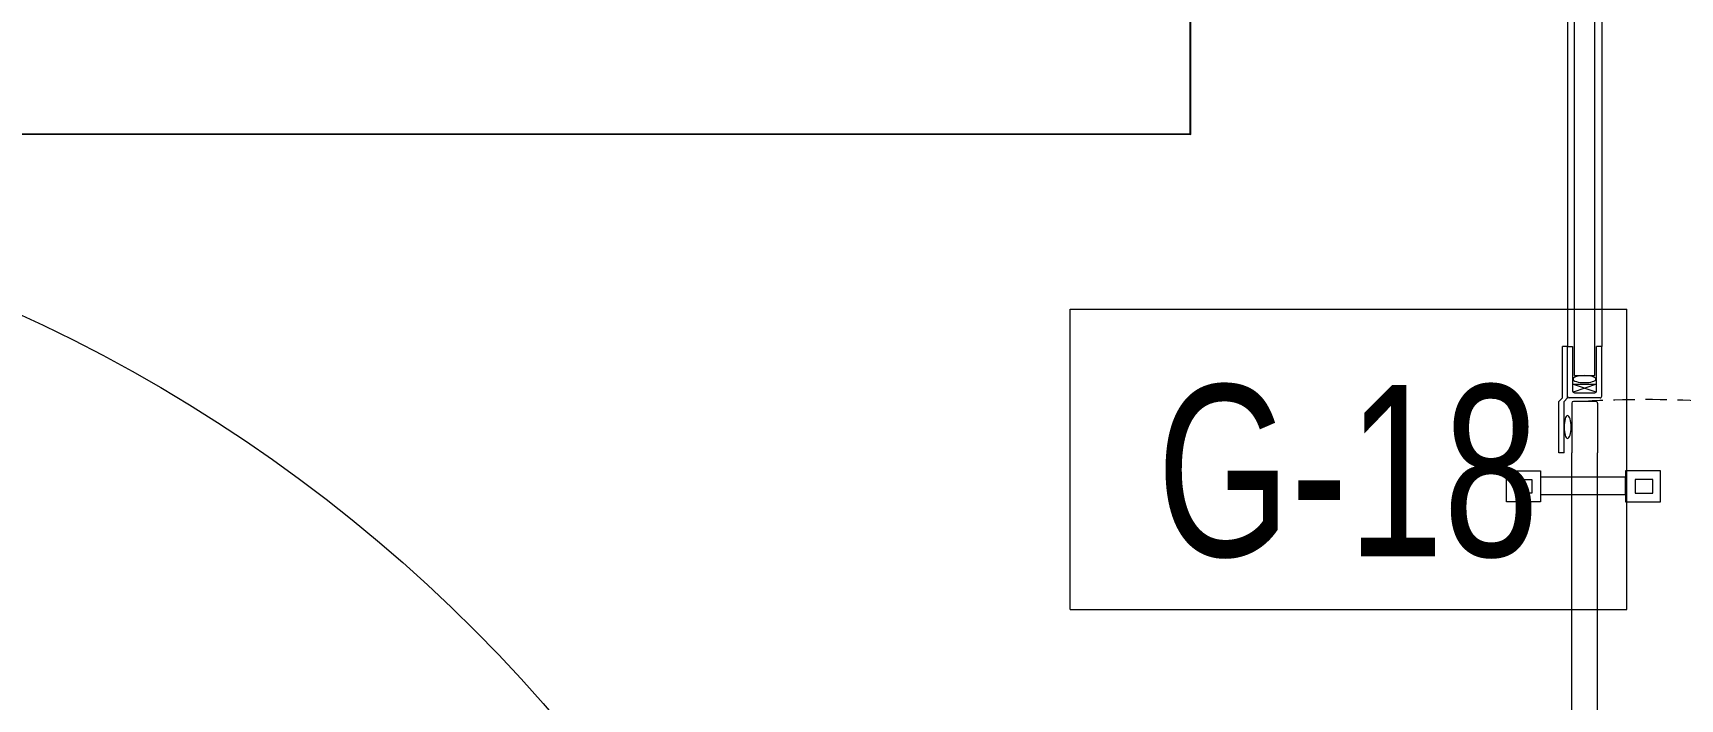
# Model space of a CAD drawing. Header units: millimetres. Extents: x -18512 to 101824, y -95768 to 52898.
# Drawn here: x 16368 to 17329, y -59002 to -58613 of the extents above; entities that cross this region are included whole.
import ezdxf

# ---------------------------------------------------------------- set-up
doc = ezdxf.new("R2010")
doc.units = ezdxf.units.MM
doc.header["$LTSCALE"] = 25
doc.linetypes.add('DASHED', pattern=[0.75, 0.5, -0.25])
doc.layers.get('0').update_dxf_attribs({"color": 254, "lineweight": 0})
for name, color, linetype, lineweight in [('027 Sanitry Ware', 1, 'Continuous', 0), ('A-AREA-IDEN', 2, 'Continuous', 9), ('A-DOOR', 31, 'Continuous', 18), ('A200-1 Fine Outline', 8, 'Continuous', 9), ('A300-2 Openings', 4, 'Continuous', 15)]:
    doc.layers.add(name, color=color, linetype=linetype, lineweight=lineweight)
doc.layers.add('3_Joinery', color=1, linetype='Continuous')
doc.layers.add('Detail - interior', color=9, linetype='Continuous')
doc.styles.add('Arial Narrow_4', font='fi_9001f.ttf', dxfattribs={"width": 0.75, "height": 147.492401})

# ---------------------------------------------------------------- blocks, each defined once
blk = doc.blocks.new('M_NAGA Room Tag - Room Tag-1756429-GROUND FLOOR PLAN')
at = {"layer": 'A-AREA-IDEN'}
for p, q in [((-3.25, 1.75), (-3.25, -1.75)), ((-3.25, 1.75), (3.25, 1.75)), ((3.25, 1.75), (3.25, -1.75)), ((-3.25, -1.75), (3.25, -1.75))]:
    blk.add_line(p, q, dxfattribs=at)
blk = doc.blocks.new('dooooor')
at = {"layer": 'A-DOOR'}
blk.add_arc((-1620.93, -14364.3), 900, 270, 350.34136, dxfattribs=at)

msp = doc.modelspace()

# ---------------------------------------------------------------- linework, layer by layer
at = {"layer": '027 Sanitry Ware'}
for p, q in [((17227.46, -58886.82, 0), (17227.46, -58868.82, 0)), ((17227.46, -58868.82, 0), (17247.28, -58868.82, 0)), ((17247.28, -58886.82, 0), (17227.46, -58886.82, 0))]:
    msp.add_line(p, q, dxfattribs=at)
at = {"layer": '027 Sanitry Ware', "lineweight": 0}
for p, q in [((17247.28, -58868.82, 0), (17247.28, -58886.82, 0)), ((17317.43, -58868.82, 0), (17297.03, -58868.82, 0)), ((17297.03, -58868.82, 0), (17297.03, -58886.82, 0)), ((17317.43, -58886.82, 0), (17317.43, -58868.82, 0)), ((17232.52, -58881.76, 0), (17232.52, -58873.88, 0)), ((17232.52, -58873.88, 0), (17242.22, -58873.88, 0)), ((17242.22, -58873.88, 0), (17242.22, -58881.76, 0)), ((17297.03, -58872.55, 0), (17247.28, -58872.55, 0)), ((17247.28, -58872.55, 0), (17247.28, -58882.67, 0)), ((17297.03, -58882.67, 0), (17297.03, -58872.55, 0)), ((17312.8, -58873.88, 0), (17302.68, -58873.88, 0)), ((17302.68, -58873.88, 0), (17302.68, -58881.76, 0)), ((17312.8, -58881.76, 0), (17312.8, -58873.88, 0)), ((17242.22, -58881.76, 0), (17232.52, -58881.76, 0)), ((17247.28, -58882.67, 0), (17297.03, -58882.67, 0)), ((17297.03, -58886.82, 0), (17317.43, -58886.82, 0)), ((17302.68, -58881.76, 0), (17312.8, -58881.76, 0))]:
    msp.add_line(p, q, dxfattribs=at)
at = {"layer": '3_Joinery'}
msp.add_lwpolyline([(16243.09, -58092.37), (16243.09, -58672.33), (17043.1, -58672.36), (17043.09, -58072.35)], dxfattribs=at)
at = {"layer": 'A200-1 Fine Outline', "lineweight": 0}
for p, q in [((17263.09, -58127.37, 0), (17263.09, -58796.29, 0)), ((17283.09, -58127.37, 0), (17283.09, -58796.29, 0))]:
    msp.add_line(p, q, dxfattribs=at)
at = {"layer": 'A300-2 Openings', "color": 2, "lineweight": 0}
for p, q in [((17267.09, -58813.29, 0), (17267.09, -58110.37, 0)), ((17279.09, -58813.29, 0), (17279.09, -58110.37, 0)), ((17260.09, -58826.29, 0), (17260.09, -58796.29, 0)), ((17263.09, -58796.29, 0), (17260.09, -58796.29, 0)), ((17263.09, -58826.29, 0), (17263.09, -58796.29, 0)), ((17263.09, -58796.29, 0), (17266.09, -58796.29, 0)), ((17266.09, -58796.29, 0), (17266.09, -58822.29, 0)), ((17280.09, -58818.29, 0), (17280.09, -58796.29, 0)), ((17283.09, -58796.29, 0), (17280.09, -58796.29, 0)), ((17283.09, -58825.29, 0), (17283.09, -58796.29, 0)), ((17266.09, -58818.29, 0), (17280.09, -58818.29, 0)), ((17267.09, -58813.29, 0), (17279.09, -58813.29, 0)), ((17280.09, -58822.29, 0), (17280.09, -58818.29, 0)), ((17260.09, -58826.29, 0), (17258.09, -58828.29, 0)), ((17258.09, -58858.29, 0), (17258.09, -58828.29, 0)), ((17263.09, -58826.29, 0), (17261.09, -58828.29, 0)), ((17261.09, -58858.29, 0), (17261.09, -58828.29, 0)), ((17282.09, -58826.29, 0), (17264.09, -58826.29, 0)), ((17265.59, -58829.29, 0), (17265.59, -58858.29, 0)), ((17279.59, -58828.29, 0), (17266.59, -58828.29, 0)), ((17267.09, -58823.29, 0), (17279.09, -58823.29, 0)), ((17280.59, -58829.29, 0), (17280.59, -58858.29, 0)), ((17261.09, -58858.29, 0), (17258.09, -58858.29, 0)), ((17265.59, -59498.29, 0), (17265.59, -58858.29, 0)), ((17280.59, -59498.29, 0), (17280.59, -58858.29, 0))]:
    msp.add_line(p, q, dxfattribs=at)
at = {"layer": 'A300-2 Openings', "color": 1, "lineweight": 0}
for p, q in [((17279.8, -58822.99, 0), (17266.09, -58818.29, 0)), ((17280.09, -58818.29, 0), (17266.39, -58822.99, 0))]:
    msp.add_line(p, q, dxfattribs=at)
at = {"layer": 'A300-2 Openings', "color": 2, "lineweight": 0}
for centre, start, end in [((17264.09, -58825.29, 0), 180, 269.99989), ((17266.59, -58829.29, 0), 90.00011, 180), ((17267.09, -58822.29, 0), 180, 270), ((17279.09, -58822.29, 0), 270, 0), ((17279.59, -58829.29, 0), 0, 90.00011), ((17282.09, -58825.29, 0), 269.99989, 0)]:
    msp.add_arc(centre, 1, start, end, dxfattribs=at)
at = {"layer": 'A300-2 Openings', "color": 1, "lineweight": 0, "extrusion": (0, 0, -1)}
for centre, major_axis in [((17273, -58815.33, 0), (-6.67, 0)), ((17263.14, -58843.29, 0), (0, 6.67))]:
    msp.add_ellipse(centre, major_axis=major_axis, ratio=0.306216, dxfattribs=at)
at = {"layer": 'Detail - interior', "color": 8, "linetype": 'DASHED', "lineweight": 0}
msp.add_arc((17309.5, -59491.88, 0), 664.59, 356.85946, 93.14067, dxfattribs=at)

# ---------------------------------------------------------------- block references
at = {"xscale": -1, "rotation": 180}
msp.add_blockref('dooooor', (17609.02, -73961.65), dxfattribs=at)
at = {"layer": 'A-AREA-IDEN', "lineweight": 18, "xscale": -49.99999999999998, "yscale": 49.99999999999998, "zscale": 49.99999999999998, "rotation": 180}
msp.add_blockref('M_NAGA Room Tag - Room Tag-1756429-GROUND FLOOR PLAN', (17135.32, -58862.1), dxfattribs=at)

# ---------------------------------------------------------------- texts
at = {"layer": 'A-AREA-IDEN', "lineweight": 18, "insert": (17134.94, -58920.14), "char_height": 100, "width": 747, "attachment_point": 8, "line_spacing_factor": 0.968573, "style": 'Arial Narrow_4'}
msp.add_mtext('G-18', dxfattribs=at)

doc.saveas('drawing.dxf')
